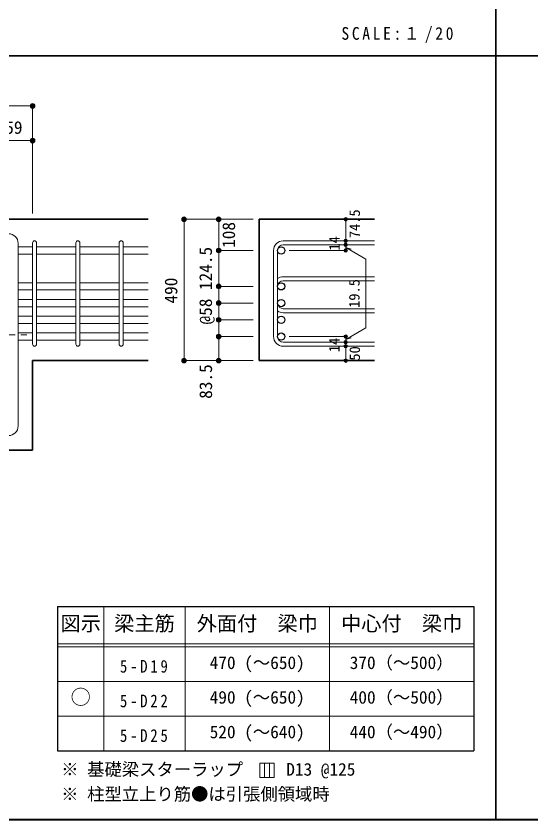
# Model space of a CAD drawing. Units: millimetres at full size, sheet at 1:20; some dimension numbers follow another scale. Extents: x -3982 to 3969, y -2797 to 2801.
# Drawn here: x -2411 to -628, y -2797 to -10 of the extents above; entities that cross this region are included whole.
import ezdxf
from ezdxf.enums import TextEntityAlignment as Align

# ---------------------------------------------------------------- set-up
doc = ezdxf.new("R2010")
doc.units = ezdxf.units.MM
doc.header["$LTSCALE"] = 20
doc.header["$PDMODE"] = 32
doc.header["$PDSIZE"] = 12
doc.linetypes.add('CHAIN1', pattern=[8, 5, -1, 1, -1])
for name, color, linetype, lineweight in [('6-1_躯体線', 2, 'Continuous', 35), ('6-4_フープ', 7, 'Continuous', 18), ('6-5_梁主筋', 7, 'Continuous', 18), ('6-6_S.T.P.', 7, 'Continuous', 18), ('6-7_文字', 7, 'Continuous', 18), ('6-D_寸法', 4, 'Continuous', 9), ('6-E_枠', 7, 'Continuous', 18), ('F-0_枠', 6, 'Continuous', 40)]:
    doc.layers.add(name, color=color, linetype=linetype, lineweight=lineweight)
doc.styles.add('ＭＳ ゴシック', font='')
doc.styles.get('ＭＳ ゴシック').set_extended_font_data('MS Gothic')

msp = doc.modelspace()

# ---------------------------------------------------------------- linework, layer by layer
at = {"layer": '6-1_躯体線'}
for p, q in [((-1953.87, -714.67), (-3153.87, -714.67)), ((-1569.2, -714.67), (-1169.2, -714.67)), ((-1569.2, -714.67), (-1569.2, -1204.67)), ((-1953.87, -1204.67), (-2353.87, -1204.67)), ((-2353.87, -1514.67), (-2353.87, -1204.67)), ((-1569.2, -1204.67), (-1169.2, -1204.67)), ((-2353.87, -1514.67), (-2554.37, -1514.67))]:
    msp.add_line(p, q, dxfattribs=at)
at = {"layer": '6-4_フープ'}
msp.add_line((-2403.87, -1431.17), (-2403.87, -798.17), dxfattribs=at)
for centre, start, end in [((-2437.37, -798.17), 0, 90), ((-2437.37, -1431.17), 270, 0)]:
    msp.add_arc(centre, 33.5, start, end, dxfattribs=at)
at = {"layer": '6-5_梁主筋'}
for p, q in [((-2353.87, -810.28), (-2403.87, -810.28)), ((-2353.87, -835.28), (-2403.87, -835.28)), ((-2203.87, -810.28), (-2339.87, -810.28)), ((-2203.87, -835.28), (-2339.87, -835.28)), ((-2053.87, -810.28), (-2189.87, -810.28)), ((-2053.87, -835.28), (-2189.87, -835.28)), ((-1953.87, -810.28), (-2039.87, -810.28)), ((-1953.87, -835.28), (-2039.87, -835.28)), ((-2353.87, -934.67), (-2403.87, -934.67)), ((-2203.87, -934.67), (-2339.87, -934.67)), ((-2053.87, -934.67), (-2189.87, -934.67)), ((-1953.87, -934.67), (-2039.87, -934.67)), ((-2353.87, -959.67), (-2403.87, -959.67)), ((-2203.87, -959.67), (-2339.87, -959.67)), ((-2053.87, -959.67), (-2189.87, -959.67)), ((-1953.87, -959.67), (-2039.87, -959.67)), ((-2353.87, -992.67), (-2403.87, -992.67)), ((-2203.87, -992.67), (-2339.87, -992.67)), ((-2053.87, -992.67), (-2189.87, -992.67)), ((-1953.87, -992.67), (-2039.87, -992.67)), ((-2353.87, -1017.67), (-2403.87, -1017.67)), ((-2203.87, -1017.67), (-2339.87, -1017.67)), ((-2053.87, -1017.67), (-2189.87, -1017.67)), ((-1953.87, -1017.67), (-2039.87, -1017.67)), ((-2353.87, -1050.67), (-2403.87, -1050.67)), ((-2203.87, -1050.67), (-2339.87, -1050.67)), ((-2053.87, -1050.67), (-2189.87, -1050.67)), ((-1953.87, -1050.67), (-2039.87, -1050.67)), ((-2353.87, -1075.67), (-2403.87, -1075.67)), ((-2203.87, -1075.67), (-2339.87, -1075.67)), ((-2053.87, -1075.67), (-2189.87, -1075.67)), ((-1953.87, -1075.67), (-2039.87, -1075.67)), ((-2353.87, -1108.67), (-2403.87, -1108.67)), ((-2203.87, -1108.67), (-2339.87, -1108.67)), ((-2053.87, -1108.67), (-2189.87, -1108.67)), ((-1953.87, -1108.67), (-2039.87, -1108.67)), ((-2353.87, -1133.67), (-2403.87, -1133.67)), ((-2203.87, -1133.67), (-2339.87, -1133.67)), ((-2053.87, -1133.67), (-2189.87, -1133.67)), ((-1953.87, -1133.67), (-2039.87, -1133.67))]:
    msp.add_line(p, q, dxfattribs=at)
at = {"layer": '6-5_梁主筋', "color": 3, "lineweight": 25}
for centre in [(-1492.7, -822.81), (-1492.7, -947.17), (-1492.7, -1005.17), (-1492.7, -1063.17), (-1492.7, -1121.17)]:
    msp.add_circle(centre, 12.5, dxfattribs=at)
at = {"layer": '6-6_S.T.P.'}
for p, q in [((-2353.87, -1147.67), (-2353.87, -796.67)), ((-2353.87, -1147.67), (-2353.87, -796.67)), ((-2353.87, -1147.67), (-2353.87, -796.67)), ((-2353.87, -1147.67), (-2353.87, -796.67)), ((-2339.87, -1147.67), (-2339.87, -796.67)), ((-2339.87, -1147.67), (-2339.87, -796.67)), ((-2339.87, -1147.67), (-2339.87, -796.67)), ((-2339.87, -1147.67), (-2339.87, -796.67)), ((-2203.87, -1147.67), (-2203.87, -796.67)), ((-2189.87, -1147.67), (-2189.87, -796.67)), ((-2053.87, -1147.67), (-2053.87, -796.67)), ((-2039.87, -1147.67), (-2039.87, -796.67)), ((-1485.7, -789.31), (-1169.2, -789.31)), ((-1485.7, -803.31), (-1169.2, -803.31)), ((-1519.2, -822.81), (-1519.2, -1121.17)), ((-1505.2, -822.81), (-1505.2, -1121.17)), ((-1485.7, -913.67), (-1169.2, -913.67)), ((-1485.7, -927.67), (-1169.2, -927.67)), ((-1485.7, -1024.67), (-1169.2, -1024.67)), ((-1485.7, -1038.67), (-1169.2, -1038.67)), ((-1485.7, -1140.67), (-1169.2, -1140.67)), ((-1485.7, -1154.67), (-1169.2, -1154.67))]:
    msp.add_line(p, q, dxfattribs=at)
for centre, radius, start, end in [((-2346.87, -796.28), 7, 0, 180), ((-2346.87, -796.28), 7, 0, 180), ((-2346.87, -796.28), 7, 0, 180), ((-2346.87, -796.28), 7, 0, 180), ((-2196.87, -796.28), 7, 0, 180), ((-2046.87, -796.28), 7, 0, 180), ((-1485.7, -822.81), 33.5, 90, 180), ((-1485.7, -822.81), 19.5, 90, 180), ((-1485.7, -947.17), 33.5, 90, 125.59765), ((-1485.7, -947.17), 19.5, 90, 180), ((-1485.7, -1005.17), 19.5, 180, 270), ((-1485.7, -1005.17), 33.5, 234.40235, 270), ((-1485.7, -1121.17), 33.5, 180, 270), ((-1485.7, -1121.17), 19.5, 180, 270), ((-2346.87, -1147.67), 7, 180, 0), ((-2346.87, -1147.67), 7, 180, 0), ((-2346.87, -1147.67), 7, 180, 0), ((-2346.87, -1147.67), 7, 180, 0), ((-2196.87, -1147.67), 7, 180, 0), ((-2046.87, -1147.67), 7, 180, 0)]:
    msp.add_arc(centre, radius, start, end, dxfattribs=at)
at = {"layer": '6-7_文字'}
for p, q in [((-1550.11, -2600.26), (-1550.11, -2650.26)), ((-1533.44, -2600.26), (-1533.44, -2650.26))]:
    msp.add_line(p, q, dxfattribs=at)
msp.add_lwpolyline([(-1566.78, -2650.26), (-1516.78, -2650.26), (-1516.78, -2600.26), (-1566.78, -2600.26)], close=True, dxfattribs=at)
at = {"layer": '6-D_寸法'}
for p, q in [((-3153.87, -321.65), (-2353.87, -321.65)), ((-2353.87, -321.65), (-2353.87, -441.65)), ((-2512.87, -441.65), (-2353.87, -441.65)), ((-2353.87, -441.65), (-2353.87, -694.67)), ((-1829.2, -714.67), (-1829.2, -1204.67)), ((-1709.2, -714.67), (-1709.2, -822.81)), ((-1269.2, -788.73), (-1269.2, -714.67)), ((-1269.2, -803.31), (-1269.2, -789.31)), ((-1709.2, -822.81), (-1589.2, -822.81)), ((-1269.2, -822.81), (-1465.29, -822.81)), ((-1269.2, -812.48), (-1199.14, -852.93)), ((-1269.2, -812.48), (-1249.88, -817.66)), ((-1199.14, -852.93), (-1199.14, -1090.47)), ((-1709.2, -947.17), (-1589.2, -947.17)), ((-1709.2, -1005.17), (-1589.2, -1005.17)), ((-1709.2, -1063.17), (-1709.2, -1005.17)), ((-1709.2, -1063.17), (-1589.2, -1063.17)), ((-1709.2, -1063.17), (-1709.2, -1121.17)), ((-1269.2, -1130.92), (-1199.14, -1090.47)), ((-1709.2, -1121.17), (-1589.2, -1121.17)), ((-1709.2, -1204.67), (-1709.2, -1121.17)), ((-1269.2, -1121.17), (-1465.29, -1121.17)), ((-1269.2, -1140.67), (-1269.2, -1121.17)), ((-1269.2, -1130.92), (-1249.88, -1125.75)), ((-1269.2, -1154.67), (-1269.2, -1140.67)), ((-1269.2, -1204.67), (-1269.2, -1154.67)), ((-1829.2, -1204.67), (-1719.33, -1204.67)), ((-1829.2, -1204.67), (-1709.2, -1204.67)), ((-1709.2, -1204.67), (-1589.2, -1204.67))]:
    msp.add_line(p, q, dxfattribs=at)
at = {"layer": '6-D_寸法', "linetype": 'CHAIN1'}
msp.add_line((-3153.87, -1114.67), (-2353.87, -1114.67), dxfattribs=at)
at = {"layer": '6-D_寸法'}
for points in [[(-1829.2, -714.67), (-1709.2, -714.67), (-1589.2, -714.67)], [(-1269.2, -802.73), (-1269.2, -822.81), (-1269.2, -802.73)], [(-1709.2, -822.81), (-1709.2, -947.17), (-1709.2, -1005.17)]]:
    msp.add_lwpolyline(points, dxfattribs=at)
for centre, radius in [((-2353.87, -321.65), 8), ((-2353.87, -321.65), 7.2), ((-2353.87, -321.65), 6.4), ((-2353.87, -321.65), 5.6), ((-2353.87, -321.65), 4.8), ((-2353.87, -321.65), 4), ((-2353.87, -321.65), 3.2), ((-2353.87, -321.65), 2.4), ((-2353.87, -321.65), 1.6), ((-2353.87, -321.65), 0.8), ((-2353.87, -441.65), 8), ((-2353.87, -441.65), 7.2), ((-2353.87, -441.65), 6.4), ((-2353.87, -441.65), 5.6), ((-2353.87, -441.65), 4.8), ((-2353.87, -441.65), 4), ((-2353.87, -441.65), 3.2), ((-2353.87, -441.65), 2.4), ((-2353.87, -441.65), 1.6), ((-2353.87, -441.65), 0.8), ((-1829.2, -714.67), 8), ((-1829.2, -714.67), 7.2), ((-1829.2, -714.67), 6.4), ((-1829.2, -714.67), 5.6), ((-1829.2, -714.67), 4.8), ((-1829.2, -714.67), 4), ((-1829.2, -714.67), 3.2), ((-1829.2, -714.67), 2.4), ((-1829.2, -714.67), 1.6), ((-1829.2, -714.67), 0.8), ((-1709.2, -714.67), 8), ((-1709.2, -714.67), 7.2), ((-1709.2, -714.67), 6.4), ((-1709.2, -714.67), 5.6), ((-1709.2, -714.67), 4.8), ((-1709.2, -714.67), 4), ((-1709.2, -714.67), 3.2), ((-1709.2, -714.67), 2.4), ((-1709.2, -714.67), 1.6), ((-1709.2, -714.67), 0.8), ((-1269.2, -714.67), 4), ((-1269.2, -714.67), 3.6), ((-1269.2, -714.67), 3.2), ((-1269.2, -714.67), 2.8), ((-1269.2, -714.67), 2.4), ((-1269.2, -714.67), 2), ((-1269.2, -714.67), 1.6), ((-1269.2, -714.67), 1.2), ((-1269.2, -714.67), 0.8), ((-1269.2, -714.67), 0.4), ((-1269.2, -789.31), 4), ((-1269.2, -803.31), 4), ((-1269.2, -789.31), 3.6), ((-1269.2, -803.31), 3.6), ((-1269.2, -789.31), 3.2), ((-1269.2, -803.31), 3.2), ((-1269.2, -789.31), 2.8), ((-1269.2, -803.31), 2.8), ((-1269.2, -789.31), 2.4), ((-1269.2, -803.31), 2.4), ((-1269.2, -789.31), 2), ((-1269.2, -803.31), 2), ((-1269.2, -789.31), 1.6), ((-1269.2, -803.31), 1.6), ((-1269.2, -789.31), 1.2), ((-1269.2, -803.31), 1.2), ((-1269.2, -789.31), 0.8), ((-1269.2, -803.31), 0.8), ((-1269.2, -789.31), 0.4), ((-1269.2, -803.31), 0.4), ((-1709.2, -822.81), 8), ((-1709.2, -822.81), 7.2), ((-1709.2, -822.81), 6.4), ((-1709.2, -822.81), 5.6), ((-1709.2, -822.81), 4.8), ((-1709.2, -822.81), 4), ((-1709.2, -822.81), 3.2), ((-1709.2, -822.81), 2.4), ((-1709.2, -822.81), 1.6), ((-1709.2, -822.81), 0.8), ((-1269.2, -822.81), 4), ((-1269.2, -822.81), 3.6), ((-1269.2, -822.81), 3.2), ((-1269.2, -822.81), 2.8), ((-1269.2, -822.81), 2.4), ((-1269.2, -822.81), 2), ((-1269.2, -822.81), 1.6), ((-1269.2, -822.81), 1.2), ((-1269.2, -822.81), 0.8), ((-1269.2, -822.81), 0.4), ((-1709.2, -947.17), 8), ((-1709.2, -947.17), 7.2), ((-1709.2, -947.17), 6.4), ((-1709.2, -947.17), 5.6), ((-1709.2, -947.17), 4.8), ((-1709.2, -947.17), 4), ((-1709.2, -947.17), 3.2), ((-1709.2, -947.17), 2.4), ((-1709.2, -947.17), 1.6), ((-1709.2, -947.17), 0.8), ((-1709.2, -1005.17), 8), ((-1709.2, -1005.17), 7.2), ((-1709.2, -1005.17), 6.4), ((-1709.2, -1005.17), 5.6), ((-1709.2, -1005.17), 4.8), ((-1709.2, -1005.17), 4), ((-1709.2, -1005.17), 3.2), ((-1709.2, -1005.17), 2.4), ((-1709.2, -1005.17), 1.6), ((-1709.2, -1005.17), 0.8), ((-1709.2, -1063.17), 8), ((-1709.2, -1063.17), 7.2), ((-1709.2, -1063.17), 6.4), ((-1709.2, -1063.17), 5.6), ((-1709.2, -1063.17), 4.8), ((-1709.2, -1063.17), 4), ((-1709.2, -1063.17), 3.2), ((-1709.2, -1063.17), 2.4), ((-1709.2, -1063.17), 1.6), ((-1709.2, -1063.17), 0.8), ((-1709.2, -1121.17), 8), ((-1709.2, -1121.17), 7.2), ((-1709.2, -1121.17), 6.4), ((-1709.2, -1121.17), 5.6), ((-1709.2, -1121.17), 4.8), ((-1709.2, -1121.17), 4), ((-1709.2, -1121.17), 3.2), ((-1709.2, -1121.17), 2.4), ((-1709.2, -1121.17), 1.6), ((-1709.2, -1121.17), 0.8), ((-1269.2, -1121.17), 4), ((-1269.2, -1140.67), 4), ((-1269.2, -1121.17), 3.6), ((-1269.2, -1140.67), 3.6), ((-1269.2, -1121.17), 3.2), ((-1269.2, -1140.67), 3.2), ((-1269.2, -1121.17), 2.8), ((-1269.2, -1140.67), 2.8), ((-1269.2, -1121.17), 2.4), ((-1269.2, -1140.67), 2.4), ((-1269.2, -1121.17), 2), ((-1269.2, -1140.67), 2), ((-1269.2, -1121.17), 1.6), ((-1269.2, -1140.67), 1.6), ((-1269.2, -1121.17), 1.2), ((-1269.2, -1140.67), 1.2), ((-1269.2, -1121.17), 0.8), ((-1269.2, -1140.67), 0.8), ((-1269.2, -1121.17), 0.4), ((-1269.2, -1140.67), 0.4), ((-1269.2, -1154.67), 4), ((-1269.2, -1154.67), 3.6), ((-1269.2, -1154.67), 3.2), ((-1269.2, -1154.67), 2.8), ((-1269.2, -1154.67), 2.4), ((-1269.2, -1154.67), 2), ((-1269.2, -1154.67), 1.6), ((-1269.2, -1154.67), 1.2), ((-1269.2, -1154.67), 0.8), ((-1269.2, -1154.67), 0.4), ((-1829.2, -1204.67), 8), ((-1829.2, -1204.67), 7.2), ((-1829.2, -1204.67), 6.4), ((-1709.2, -1204.67), 8), ((-1709.2, -1204.67), 7.2), ((-1709.2, -1204.67), 6.4), ((-1829.2, -1204.67), 5.6), ((-1829.2, -1204.67), 4.8), ((-1829.2, -1204.67), 4), ((-1829.2, -1204.67), 3.2), ((-1829.2, -1204.67), 2.4), ((-1829.2, -1204.67), 1.6), ((-1829.2, -1204.67), 0.8), ((-1709.2, -1204.67), 5.6), ((-1709.2, -1204.67), 4.8), ((-1709.2, -1204.67), 4), ((-1709.2, -1204.67), 3.2), ((-1709.2, -1204.67), 2.4), ((-1709.2, -1204.67), 1.6), ((-1709.2, -1204.67), 0.8), ((-1269.2, -1204.67), 4), ((-1269.2, -1204.67), 3.6), ((-1269.2, -1204.67), 3.2), ((-1269.2, -1204.67), 2.8), ((-1269.2, -1204.67), 2.4), ((-1269.2, -1204.67), 2), ((-1269.2, -1204.67), 1.6), ((-1269.2, -1204.67), 1.2), ((-1269.2, -1204.67), 0.8), ((-1269.2, -1204.67), 0.4)]:
    msp.add_circle(centre, radius, dxfattribs=at)
at = {"layer": '6-D_寸法', "color": 7}
for p in [(-2353.87, -321.65), (-2353.87, -441.65), (-1829.2, -714.67), (-1709.2, -714.67), (-1269.2, -714.67), (-1269.2, -789.31), (-1269.2, -803.31), (-1709.2, -822.81), (-1269.2, -822.81), (-1709.2, -947.17), (-1709.2, -1005.17), (-1709.2, -1005.17), (-1709.2, -1063.17), (-1709.2, -1121.17), (-1269.2, -1121.17), (-1269.2, -1140.67), (-1269.2, -1154.67), (-1829.2, -1204.67), (-1709.2, -1204.67), (-1269.2, -1204.67)]:
    msp.add_point(p, dxfattribs=at)
at = {"layer": '6-E_枠', "color": 3, "lineweight": 25}
for p, q in [((-2267.02, -2056.95), (-2267.02, -2556.95)), ((-2267.02, -2056.95), (-825.33, -2056.95)), ((-825.33, -2056.95), (-825.33, -2556.95)), ((-2267.02, -2556.95), (-825.33, -2556.95))]:
    msp.add_line(p, q, dxfattribs=at)
at = {"layer": '6-E_枠'}
for p, q in [((-2107.02, -2056.95), (-2107.02, -2556.95)), ((-1825.33, -2056.95), (-1825.33, -2556.95)), ((-1325.33, -2056.95), (-1325.33, -2556.95)), ((-2267.02, -2186.95), (-825.33, -2186.95)), ((-2267.02, -2196.95), (-825.33, -2196.95)), ((-2267.02, -2316.95), (-825.33, -2316.95)), ((-2267.02, -2436.95), (-825.33, -2436.95))]:
    msp.add_line(p, q, dxfattribs=at)
at = {"layer": 'F-0_枠', "color": 2, "lineweight": 35}
for p, q in [((-749.76, 2800.77), (-749.76, -2796.83)), ((-3981.92, -148.03), (2482.4, -148.03))]:
    msp.add_line(p, q, dxfattribs=at)
at = {"layer": 'F-0_枠'}
msp.add_line((3969.4, -2796.83), (-3981.92, -2796.83), dxfattribs=at)

# ---------------------------------------------------------------- texts
at = {"layer": '6-7_文字', "color": 2, "style": 'ＭＳ ゴシック'}
for s, p in [('図示', (-2257.02, -2156.95)), ('梁主筋', (-2071.17, -2156.95)), ('外面付\u3000梁巾', (-1785.33, -2156.95)), ('中心付\u3000梁巾', (-1285.33, -2156.95)), ('○', (-2222.02, -2411.95))]:
    msp.add_text(s, height=51.32, dxfattribs=at).set_placement(p, align=Align.BOTTOM_LEFT)
at = {"layer": '6-7_文字', "style": 'ＭＳ ゴシック'}
for s, p in [('470 (～650)', (-1740.33, -2286.95)), ('370（～500）', (-1255.33, -2286.95)), ('490 (～650)', (-1740.33, -2406.95)), ('400（～500）', (-1255.33, -2406.95)), ('520 (～640)', (-1740.33, -2526.95)), ('440（～490）', (-1255.33, -2526.95)), ('※ 基礎梁スターラップ     D13 @125', (-2254.64, -2656.67)), ('※ 柱型立上り筋●は引張側領域時', (-2254.64, -2742.34))]:
    msp.add_text(s, height=43.99, dxfattribs=at).set_placement(p, align=Align.BOTTOM_LEFT)
at = {"layer": '6-7_文字', "color": 2, "insert": (-1283.99, -103.03), "char_height": 43.99, "attachment_point": 7, "style": 'ＭＳ ゴシック'}
msp.add_mtext('\\T1.34;\\W0.9;SCALE:１/20', dxfattribs=at)
at = {"layer": '6-7_文字', "char_height": 43.99, "attachment_point": 7, "style": 'ＭＳ ゴシック'}
for s, insert in [('\\T1.38;\\W0.85;5-D19', (-2051.17, -2286.95)), ('\\T1.38;\\W0.85;5-D22', (-2051.17, -2406.95)), ('\\T1.38;\\W0.85;5-D25', (-2051.17, -2526.95))]:
    msp.add_mtext(s, dxfattribs=dict(at, insert=insert))
at = {"layer": '6-D_寸法', "style": 'ＭＳ ゴシック'}
msp.add_text('159', height=43.99, dxfattribs=at).set_placement((-2478.37, -431.65), align=Align.BOTTOM_LEFT)
for s, height, p in [('74.5', 36.66, (-1208.93, -779.97)), ('108', 43.99, (-1639.2, -813.73)), ('14', 36.66, (-1279.2, -823.2)), ('124.5', 43.99, (-1719.2, -959.99)), ('490', 43.99, (-1839.2, -1006.67)), ('19.5', 36.66, (-1210.22, -1021.7)), ('@58', 43.99, (-1719.2, -1079.17)), ('14', 36.66, (-1279.59, -1175.36)), ('50', 36.66, (-1208.73, -1204.61)), ('83.5', 43.99, (-1718.89, -1336.98))]:
    msp.add_text(s, height=height, rotation=90, dxfattribs=at).set_placement(p, align=Align.BOTTOM_LEFT)

doc.saveas('drawing.dxf')
